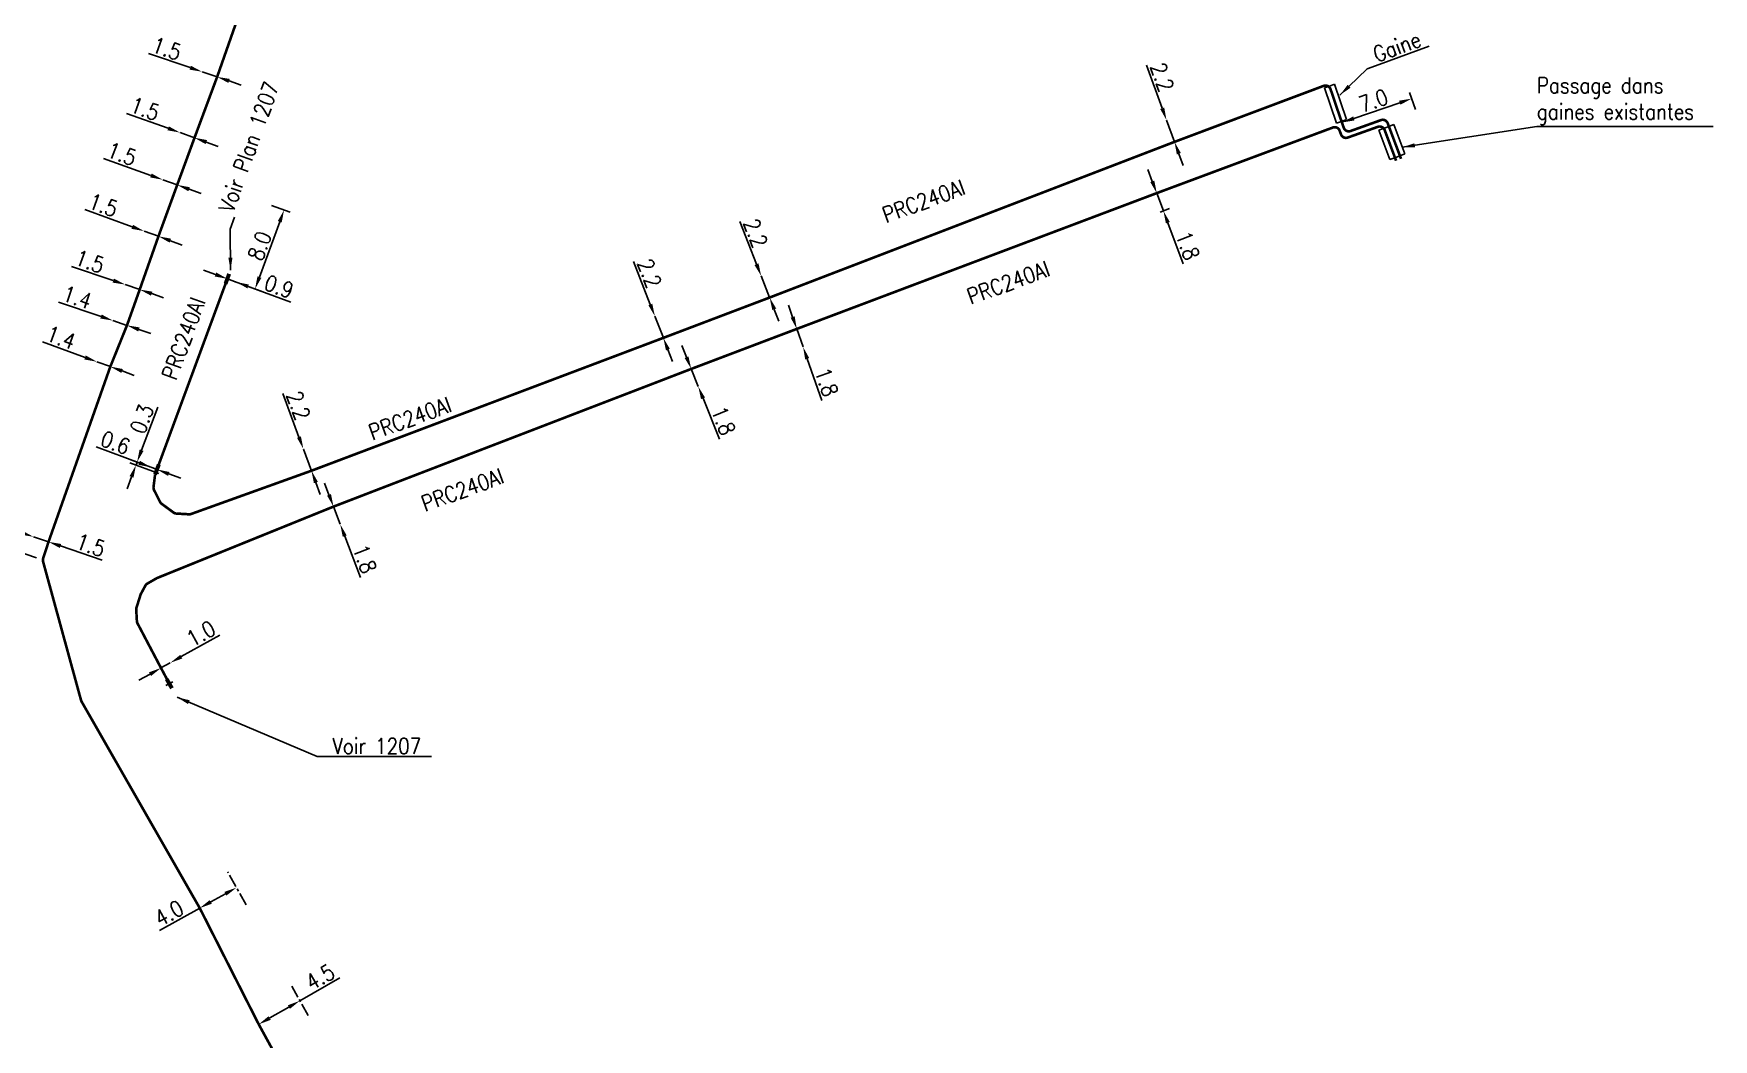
# Model space of a CAD drawing. Header units: millimetres. Extents: x 146000 to 147000, y 142004 to 143004.
# Drawn here: x 146436.4 to 146595.9, y 142789.2 to 142884.8 of the extents above; entities that cross this region are included whole.
import ezdxf
from ezdxf.enums import TextEntityAlignment as Align

# ---------------------------------------------------------------- set-up
doc = ezdxf.new("R2010")
doc.units = ezdxf.units.MM
doc.header["$PDMODE"] = 34
doc.linetypes.add('CENTER', pattern=[2, 1.25, -0.25, 0.25, -0.25])
doc.layers.get('0').update_dxf_attribs({"linetype": 'CONTINUOUS'})
doc.layers.get('Defpoints').update_dxf_attribs({"linetype": 'CONTINUOUS'})
for name, color, linetype in [('M_100', 7, 'M_ST_6'), ('M_130', 3, 'M_ST_15'), ('M_300', 7, 'CONTINUOUS'), ('M_400', 7, 'CONTINUOUS')]:
    doc.layers.add(name, color=color, linetype=linetype)
doc.styles.get("Standard").update_dxf_attribs({"font": 'romans.shx', "width": 0.85})
doc.linetypes.add('M_ST_15', pattern='A,5,-0.3,["XX",Standard,S=1,R=0,X=0,Y=-0.5],-2.5', length=7.8)
doc.linetypes.add('M_ST_6', pattern='A,5,-0.3,["||",Standard,S=1,R=0,X=0.35,Y=-0.5],-1.6', length=6.9)
doc.dimstyles.get("Standard").update_dxf_attribs({"dimtxt": 1.5, "dimasz": 1.2, "dimexe": 0.625, "dimexo": 0.625, "dimgap": 0.25, "dimtad": 1, "dimdec": 1, "dimzin": 0, "dimdsep": 46, "dimtxsty": 'Standard', "dimcen": -0.5, "dimadec": 0, "dimazin": 0, "dimtfac": 1, "dimtdec": 1, "dimtmove": 0, "dimatfit": 3, "dimfxl": 0, "dimtolj": 1, "dimtzin": 0, "dimarcsym": 0})

# ---------------------------------------------------------------- blocks, each defined once
blk = doc.blocks.new('M_300_03')
at = {"color": 0, "linetype": 'Continuous'}
blk.add_solid([(-0.5, 0.19), (-0.5, -0.19), (0.5, 0.19), (0.5, -0.19)], dxfattribs=at)
at = {"color": 0, "linetype": 'Continuous', "width": 0.75, "flags": 3}
for tag, p in [('DEF_LEG', (0, -5)), ('DEF_COUP', (0.05, -6.97)), ('DEF_TYPE', (0, -9))]:
    blk.add_attdef(tag, text='', height=1.2, dxfattribs=at).set_placement(p, align=Align.MIDDLE)
blk = doc.blocks.new('*D46')
at = {"layer": 'Defpoints', "color": 0, "linetype": 'Continuous', "transparency": 16777216}
for p in [(146505.51, 142861.75), (146505.51, 142861.75), (146506.31, 142859.7)]:
    blk.add_point(p, dxfattribs=at)
at = {"layer": 'M_130', "color": 0, "linetype": 'Continuous', "lineweight": -2, "transparency": 16777216}
for p, q in [((146505.07, 142862.86), (146503.47, 142866.93)), ((146506.31, 142859.7), (146505.51, 142861.75)), ((146506.75, 142858.58), (146507.19, 142857.47))]:
    blk.add_line(p, q, dxfattribs=at)
at = {"layer": 'M_130', "color": 0, "linetype": 'Continuous', "transparency": 16777216}
for points in [[(146505.26, 142862.94), (146504.88, 142862.79), (146505.51, 142861.75)], [(146506.94, 142858.66), (146506.57, 142858.51), (146506.31, 142859.7)]]:
    blk.add_solid(points, dxfattribs=at)
at = {"layer": 'M_130', "color": 0, "linetype": 'Continuous', "transparency": 16777216, "insert": (146504.98, 142865.82), "char_height": 1.5, "attachment_point": 5, "rotation": 291.4611}
blk.add_mtext('\\A1;2.2', dxfattribs=at)
blk = doc.blocks.new('*D47')
at = {"layer": 'Defpoints', "color": 0, "linetype": 'Continuous', "transparency": 16777216}
for p in [(146508.89, 142856.72), (146509.49, 142855.01), (146509.49, 142855.01)]:
    blk.add_point(p, dxfattribs=at)
at = {"layer": 'M_130', "color": 0, "linetype": 'Continuous', "lineweight": -2, "transparency": 16777216}
for p, q in [((146508.5, 142857.85), (146508.1, 142858.98)), ((146508.89, 142856.72), (146509.49, 142855.01)), ((146509.88, 142853.88), (146511.26, 142849.93))]:
    blk.add_line(p, q, dxfattribs=at)
at = {"layer": 'M_130', "color": 0, "linetype": 'Continuous', "transparency": 16777216}
for points in [[(146508.69, 142857.92), (146508.31, 142857.78), (146508.89, 142856.72)], [(146510.07, 142853.95), (146509.69, 142853.82), (146509.49, 142855.01)]]:
    blk.add_solid(points, dxfattribs=at)
at = {"layer": 'M_130', "color": 0, "linetype": 'Continuous', "transparency": 16777216, "insert": (146511.72, 142851.67), "char_height": 1.5, "attachment_point": 5, "rotation": 289.2538}
blk.add_mtext('\\A1;1.8', dxfattribs=at)
blk = doc.blocks.new('*D48')
at = {"layer": 'Defpoints', "color": 0, "linetype": 'Continuous', "transparency": 16777216}
for p in [(146543.07, 142869.62), (146542.81, 142867.6), (146543.7, 142867.94)]:
    blk.add_point(p, dxfattribs=at)
at = {"layer": 'M_130', "color": 0, "linetype": 'Continuous', "lineweight": -2, "transparency": 16777216}
for p, q in [((146542.65, 142870.74), (146542.23, 142871.87)), ((146543.07, 142869.62), (146543.7, 142867.94)), ((146543.4, 142867.82), (146544.29, 142868.16)), ((146544.12, 142866.81), (146545.59, 142862.89))]:
    blk.add_line(p, q, dxfattribs=at)
at = {"layer": 'M_130', "color": 0, "linetype": 'Continuous', "transparency": 16777216}
for points in [[(146542.84, 142870.81), (146542.46, 142870.67), (146543.07, 142869.62)], [(146544.31, 142866.88), (146543.94, 142866.74), (146543.7, 142867.94)]]:
    blk.add_solid(points, dxfattribs=at)
at = {"layer": 'M_130', "color": 0, "linetype": 'Continuous', "transparency": 16777216, "insert": (146546.01, 142864.64), "char_height": 1.5, "attachment_point": 5, "rotation": 290.5331}
blk.add_mtext('\\A1;1.8', dxfattribs=at)
blk = doc.blocks.new('*D49')
at = {"layer": 'Defpoints', "color": 0, "linetype": 'Continuous', "transparency": 16777216}
for p in [(146446.92, 142866.01), (146446.92, 142866.01), (146448.28, 142865.52)]:
    blk.add_point(p, dxfattribs=at)
at = {"layer": 'M_100', "color": 0, "linetype": 'Continuous', "lineweight": -2, "transparency": 16777216}
for p, q in [((146445.79, 142866.42), (146441.29, 142868.06)), ((146448.28, 142865.52), (146446.92, 142866.01)), ((146449.41, 142865.1), (146450.54, 142864.69))]:
    blk.add_line(p, q, dxfattribs=at)
at = {"layer": 'M_100', "color": 0, "linetype": 'Continuous', "transparency": 16777216}
for points in [[(146445.86, 142866.61), (146445.72, 142866.23), (146446.92, 142866.01)], [(146449.48, 142865.29), (146449.34, 142864.92), (146448.28, 142865.52)]]:
    blk.add_solid(points, dxfattribs=at)
at = {"layer": 'M_100', "color": 0, "linetype": 'Continuous', "transparency": 16777216, "insert": (146443.04, 142868.49), "char_height": 1.5, "attachment_point": 5, "rotation": 339.9831}
blk.add_mtext('\\A1;1.5', dxfattribs=at)
blk = doc.blocks.new('*D60')
at = {"layer": 'Defpoints', "color": 0, "linetype": 'Continuous', "transparency": 16777216}
for p in [(146544, 142876.55), (146544, 142876.55), (146544.76, 142874.49)]:
    blk.add_point(p, dxfattribs=at)
at = {"layer": 'M_130', "color": 0, "linetype": 'Continuous', "lineweight": -2, "transparency": 16777216}
for p, q in [((146543.59, 142877.68), (146542.09, 142881.79)), ((146544.76, 142874.49), (146544, 142876.55)), ((146545.17, 142873.36), (146545.58, 142872.23))]:
    blk.add_line(p, q, dxfattribs=at)
at = {"layer": 'M_130', "color": 0, "linetype": 'Continuous', "transparency": 16777216}
for points in [[(146543.78, 142877.75), (146543.4, 142877.61), (146544, 142876.55)], [(146545.36, 142873.43), (146544.98, 142873.29), (146544.76, 142874.49)]]:
    blk.add_solid(points, dxfattribs=at)
at = {"layer": 'M_130', "color": 0, "linetype": 'Continuous', "transparency": 16777216, "insert": (146543.58, 142880.64), "char_height": 1.5, "attachment_point": 5, "rotation": 290.0543}
blk.add_mtext('\\A1;2.2', dxfattribs=at)
blk = doc.blocks.new('*D61')
at = {"layer": 'Defpoints', "color": 0, "linetype": 'Continuous', "transparency": 16777216}
for p in [(146567.28, 142878.6), (146567.83, 142876.98), (146560.99, 142875.35)]:
    blk.add_point(p, dxfattribs=at)
at = {"layer": 'M_130', "color": 0, "linetype": 'Continuous', "lineweight": -2, "transparency": 16777216}
for p, q in [((146567.63, 142877.57), (146567.07, 142879.19)), ((146561.79, 142876.72), (146566.14, 142878.21)), ((146560.79, 142875.94), (146560.45, 142876.93))]:
    blk.add_line(p, q, dxfattribs=at)
at = {"layer": 'M_130', "color": 0, "linetype": 'Continuous', "transparency": 16777216}
for points in [[(146566.08, 142878.4), (146566.21, 142878.02), (146567.28, 142878.6)], [(146561.73, 142876.91), (146561.85, 142876.53), (146560.65, 142876.33)]]:
    blk.add_solid(points, dxfattribs=at)
at = {"layer": 'M_130', "color": 0, "linetype": 'Continuous', "transparency": 16777216, "insert": (146563.64, 142878.41), "char_height": 1.5, "attachment_point": 5, "rotation": 18.9069}
blk.add_mtext('\\A1;7.0', dxfattribs=at)
blk = doc.blocks.new('*D64')
at = {"layer": 'Defpoints', "color": 0, "linetype": 'Continuous', "transparency": 16777216}
for p in [(146445.13, 142860.93), (146445.13, 142860.93), (146446.5, 142860.46)]:
    blk.add_point(p, dxfattribs=at)
at = {"layer": 'M_100', "color": 0, "linetype": 'Continuous', "lineweight": -2, "transparency": 16777216}
for p, q in [((146443.99, 142861.31), (146440.03, 142862.66)), ((146446.5, 142860.46), (146445.13, 142860.93)), ((146447.64, 142860.07), (146448.77, 142859.68))]:
    blk.add_line(p, q, dxfattribs=at)
at = {"layer": 'M_100', "color": 0, "linetype": 'Continuous', "transparency": 16777216}
for points in [[(146444.06, 142861.5), (146443.93, 142861.12), (146445.13, 142860.93)], [(146447.7, 142860.26), (146447.57, 142859.88), (146446.5, 142860.46)]]:
    blk.add_solid(points, dxfattribs=at)
at = {"layer": 'M_100', "color": 0, "linetype": 'Continuous', "transparency": 16777216, "insert": (146441.76, 142863.13), "char_height": 1.5, "attachment_point": 5, "rotation": 341.1798}
blk.add_mtext('\\A1;1.5', dxfattribs=at)
blk = doc.blocks.new('*D65')
at = {"layer": 'Defpoints', "color": 0, "linetype": 'Continuous', "transparency": 16777216}
for p in [(146443.96, 142857.51), (146443.96, 142857.51), (146445.29, 142857.06)]:
    blk.add_point(p, dxfattribs=at)
at = {"layer": 'M_100', "color": 0, "linetype": 'Continuous', "lineweight": -2, "transparency": 16777216}
for p, q in [((146442.83, 142857.9), (146438.8, 142859.27)), ((146445.29, 142857.06), (146443.96, 142857.51)), ((146446.42, 142856.67), (146447.56, 142856.29))]:
    blk.add_line(p, q, dxfattribs=at)
at = {"layer": 'M_100', "color": 0, "linetype": 'Continuous', "transparency": 16777216}
for points in [[(146442.89, 142858.09), (146442.76, 142857.71), (146443.96, 142857.51)], [(146446.49, 142856.86), (146446.36, 142856.48), (146445.29, 142857.06)]]:
    blk.add_solid(points, dxfattribs=at)
at = {"layer": 'M_100', "color": 0, "linetype": 'Continuous', "transparency": 16777216, "insert": (146440.57, 142859.72), "char_height": 1.5, "attachment_point": 5, "rotation": 341.1798}
blk.add_mtext('\\A1;1.4', dxfattribs=at)
blk = doc.blocks.new('*D66')
at = {"layer": 'Defpoints', "color": 0, "linetype": 'Continuous', "transparency": 16777216}
for p in [(146442.44, 142853.6), (146442.44, 142853.6), (146443.71, 142853.14)]:
    blk.add_point(p, dxfattribs=at)
at = {"layer": 'M_100', "color": 0, "linetype": 'Continuous', "lineweight": -2, "transparency": 16777216}
for p, q in [((146441.31, 142854.01), (146437.26, 142855.48)), ((146443.71, 142853.14), (146442.44, 142853.6)), ((146444.83, 142852.73), (146445.96, 142852.31))]:
    blk.add_line(p, q, dxfattribs=at)
at = {"layer": 'M_100', "color": 0, "linetype": 'Continuous', "transparency": 16777216}
for points in [[(146441.38, 142854.2), (146441.24, 142853.82), (146442.44, 142853.6)], [(146444.9, 142852.91), (146444.76, 142852.54), (146443.71, 142853.14)]]:
    blk.add_solid(points, dxfattribs=at)
at = {"layer": 'M_100', "color": 0, "linetype": 'Continuous', "transparency": 16777216, "insert": (146439.03, 142855.9), "char_height": 1.5, "attachment_point": 5, "rotation": 340.0111}
blk.add_mtext('\\A1;1.4', dxfattribs=at)
blk = doc.blocks.new('*D67')
at = {"layer": 'Defpoints', "color": 0, "linetype": 'Continuous', "transparency": 16777216}
for p in [(146495.42, 142857.92), (146495.42, 142857.92), (146496.22, 142855.87)]:
    blk.add_point(p, dxfattribs=at)
at = {"layer": 'M_130', "color": 0, "linetype": 'Continuous', "lineweight": -2, "transparency": 16777216}
for p, q in [((146494.98, 142859.04), (146493.4, 142863.11)), ((146496.22, 142855.87), (146495.42, 142857.92)), ((146496.65, 142854.76), (146497.09, 142853.64))]:
    blk.add_line(p, q, dxfattribs=at)
at = {"layer": 'M_130', "color": 0, "linetype": 'Continuous', "transparency": 16777216}
for points in [[(146495.17, 142859.11), (146494.8, 142858.97), (146495.42, 142857.92)], [(146496.84, 142854.83), (146496.47, 142854.68), (146496.22, 142855.87)]]:
    blk.add_solid(points, dxfattribs=at)
at = {"layer": 'M_130', "color": 0, "linetype": 'Continuous', "transparency": 16777216, "insert": (146494.9, 142862), "char_height": 1.5, "attachment_point": 5, "rotation": 291.2877}
blk.add_mtext('\\A1;2.2', dxfattribs=at)
blk = doc.blocks.new('*D68')
at = {"layer": 'Defpoints', "color": 0, "linetype": 'Continuous', "transparency": 16777216}
for p in [(146458.42, 142868.68), (146460.21, 142868.02), (146454.82, 142861.48)]:
    blk.add_point(p, dxfattribs=at)
at = {"layer": 'M_300', "color": 0, "linetype": 'Continuous', "lineweight": -2, "transparency": 16777216}
for p, q in [((146459.01, 142868.46), (146460.79, 142867.81)), ((146457.87, 142861.64), (146459.79, 142866.9)), ((146455.41, 142861.26), (146458.04, 142860.3))]:
    blk.add_line(p, q, dxfattribs=at)
at = {"layer": 'M_300', "color": 0, "linetype": 'Continuous', "transparency": 16777216}
for points in [[(146459.61, 142866.97), (146459.98, 142866.83), (146460.21, 142868.02)], [(146457.68, 142861.71), (146458.05, 142861.57), (146457.45, 142860.51)]]:
    blk.add_solid(points, dxfattribs=at)
at = {"layer": 'M_300', "color": 0, "linetype": 'Continuous', "transparency": 16777216, "insert": (146457.89, 142864.61), "char_height": 1.5, "attachment_point": 5, "rotation": 69.8559}
blk.add_mtext('\\A1;8.0', dxfattribs=at)
blk = doc.blocks.new('*D69')
at = {"layer": 'Defpoints', "color": 0, "linetype": 'Continuous', "transparency": 16777216}
for p in [(146454.82, 142861.48), (146455.67, 142861.17), (146455.67, 142861.17)]:
    blk.add_point(p, dxfattribs=at)
at = {"layer": 'M_300', "color": 0, "linetype": 'Continuous', "lineweight": -2, "transparency": 16777216}
for p, q in [((146453.7, 142861.89), (146452.57, 142862.3)), ((146454.82, 142861.48), (146455.67, 142861.17)), ((146456.8, 142860.75), (146460.84, 142859.27))]:
    blk.add_line(p, q, dxfattribs=at)
at = {"layer": 'M_300', "color": 0, "linetype": 'Continuous', "transparency": 16777216}
for points in [[(146453.77, 142862.08), (146453.63, 142861.7), (146454.82, 142861.48)], [(146456.86, 142860.94), (146456.73, 142860.57), (146455.67, 142861.17)]]:
    blk.add_solid(points, dxfattribs=at)
at = {"layer": 'M_300', "color": 0, "linetype": 'Continuous', "transparency": 16777216, "insert": (146459.73, 142860.74), "char_height": 1.5, "attachment_point": 5, "rotation": 339.8559}
blk.add_mtext('\\A1;0.9', dxfattribs=at)
blk = doc.blocks.new('*D74')
at = {"layer": 'Defpoints', "color": 0, "linetype": 'Continuous', "transparency": 16777216}
for p in [(146452.43, 142881.15), (146452.43, 142881.15), (146453.85, 142880.66)]:
    blk.add_point(p, dxfattribs=at)
at = {"layer": 'M_100', "color": 0, "linetype": 'Continuous', "lineweight": -2, "transparency": 16777216}
for p, q in [((146451.3, 142881.54), (146447.33, 142882.89)), ((146453.85, 142880.66), (146452.43, 142881.15)), ((146454.99, 142880.28), (146456.12, 142879.89))]:
    blk.add_line(p, q, dxfattribs=at)
at = {"layer": 'M_100', "color": 0, "linetype": 'Continuous', "transparency": 16777216}
for points in [[(146451.36, 142881.72), (146451.23, 142881.35), (146452.43, 142881.15)], [(146455.05, 142880.47), (146454.92, 142880.09), (146453.85, 142880.66)]]:
    blk.add_solid(points, dxfattribs=at)
at = {"layer": 'M_100', "color": 0, "linetype": 'Continuous', "transparency": 16777216, "insert": (146449.07, 142883.35), "char_height": 1.5, "attachment_point": 5, "rotation": 341.1798}
blk.add_mtext('\\A1;1.5', dxfattribs=at)
blk = doc.blocks.new('*D75')
at = {"layer": 'Defpoints', "color": 0, "linetype": 'Continuous', "transparency": 16777216}
for p in [(146450.33, 142875.37), (146450.33, 142875.37), (146451.69, 142874.88)]:
    blk.add_point(p, dxfattribs=at)
at = {"layer": 'M_100', "color": 0, "linetype": 'Continuous', "lineweight": -2, "transparency": 16777216}
for p, q in [((146449.2, 142875.78), (146445.26, 142877.2)), ((146451.69, 142874.88), (146450.33, 142875.37)), ((146452.82, 142874.47), (146453.95, 142874.06))]:
    blk.add_line(p, q, dxfattribs=at)
at = {"layer": 'M_100', "color": 0, "linetype": 'Continuous', "transparency": 16777216}
for points in [[(146449.27, 142875.96), (146449.13, 142875.59), (146450.33, 142875.37)], [(146452.89, 142874.66), (146452.75, 142874.28), (146451.69, 142874.88)]]:
    blk.add_solid(points, dxfattribs=at)
at = {"layer": 'M_100', "color": 0, "linetype": 'Continuous', "transparency": 16777216, "insert": (146447, 142877.63), "char_height": 1.5, "attachment_point": 5, "rotation": 340.141}
blk.add_mtext('\\A1;1.5', dxfattribs=at)
blk = doc.blocks.new('*D76')
at = {"layer": 'Defpoints', "color": 0, "linetype": 'Continuous', "transparency": 16777216}
for p in [(146448.7, 142870.89), (146448.7, 142870.89), (146450.06, 142870.4)]:
    blk.add_point(p, dxfattribs=at)
at = {"layer": 'M_100', "color": 0, "linetype": 'Continuous', "lineweight": -2, "transparency": 16777216}
for p, q in [((146447.57, 142871.29), (146443.06, 142872.92)), ((146450.06, 142870.4), (146448.7, 142870.89)), ((146451.19, 142869.99), (146452.32, 142869.58))]:
    blk.add_line(p, q, dxfattribs=at)
at = {"layer": 'M_100', "color": 0, "linetype": 'Continuous', "transparency": 16777216}
for points in [[(146447.64, 142871.48), (146447.5, 142871.11), (146448.7, 142870.89)], [(146451.26, 142870.18), (146451.12, 142869.8), (146450.06, 142870.4)]]:
    blk.add_solid(points, dxfattribs=at)
at = {"layer": 'M_100', "color": 0, "linetype": 'Continuous', "transparency": 16777216, "insert": (146444.81, 142873.35), "char_height": 1.5, "attachment_point": 5, "rotation": 340.1694}
blk.add_mtext('\\A1;1.5', dxfattribs=at)
blk = doc.blocks.new('M_300_04')
at = {"color": 0, "linetype": 'Continuous'}
blk.add_line((0, 0.38), (0, -0.38), dxfattribs=at)
blk.add_solid([(-0.5, 0.19), (-0.5, -0.19), (0.5, 0.19), (0.5, -0.19)], dxfattribs=at)
at = {"color": 0, "linetype": 'Continuous', "width": 0.75, "flags": 3}
for tag, p in [('DEF_LEG', (0, -5)), ('DEF_COUP', (0.02, -7)), ('DEF_TYPE', (0, -9))]:
    blk.add_attdef(tag, text='', height=1.2, dxfattribs=at).set_placement(p, align=Align.MIDDLE)
blk = doc.blocks.new('*D112')
at = {"layer": 'Defpoints', "color": 0, "linetype": 'Continuous', "transparency": 16777216}
for p in [(146498.87, 142852.92), (146499.54, 142851.24), (146499.54, 142851.24)]:
    blk.add_point(p, dxfattribs=at)
at = {"layer": 'M_130', "color": 0, "linetype": 'Continuous', "lineweight": -2, "transparency": 16777216}
for p, q in [((146498.42, 142854.03), (146497.98, 142855.14)), ((146498.87, 142852.92), (146499.54, 142851.24)), ((146499.99, 142850.13), (146501.55, 142846.24))]:
    blk.add_line(p, q, dxfattribs=at)
at = {"layer": 'M_130', "color": 0, "linetype": 'Continuous', "transparency": 16777216}
for points in [[(146498.61, 142854.1), (146498.24, 142853.96), (146498.87, 142852.92)], [(146500.18, 142850.2), (146499.8, 142850.05), (146499.54, 142851.24)]]:
    blk.add_solid(points, dxfattribs=at)
at = {"layer": 'M_130', "color": 0, "linetype": 'Continuous', "transparency": 16777216, "insert": (146501.92, 142848), "char_height": 1.5, "attachment_point": 5, "rotation": 291.8744}
blk.add_mtext('\\A1;1.8', dxfattribs=at)
blk = doc.blocks.new('*D114')
at = {"layer": 'Defpoints', "color": 0, "linetype": 'Continuous', "transparency": 16777216}
for p in [(146436.42, 142836.97), (146436.42, 142836.97), (146437.84, 142836.49)]:
    blk.add_point(p, dxfattribs=at)
at = {"layer": 'M_100', "color": 0, "linetype": 'Continuous', "lineweight": -2, "transparency": 16777216}
for p, q in [((146435.29, 142837.36), (146434.15, 142837.74)), ((146436.42, 142836.97), (146437.84, 142836.49)), ((146438.98, 142836.1), (146442.94, 142834.75))]:
    blk.add_line(p, q, dxfattribs=at)
at = {"layer": 'M_100', "color": 0, "linetype": 'Continuous', "transparency": 16777216}
for points in [[(146435.35, 142837.55), (146435.22, 142837.17), (146436.42, 142836.97)], [(146439.04, 142836.29), (146438.91, 142835.91), (146437.84, 142836.49)]]:
    blk.add_solid(points, dxfattribs=at)
at = {"layer": 'M_100', "color": 0, "linetype": 'Continuous', "transparency": 16777216, "insert": (146441.85, 142836.18), "char_height": 1.5, "attachment_point": 5, "rotation": 341.1798}
blk.add_mtext('\\A1;1.5', dxfattribs=at)
blk = doc.blocks.new('*D126')
at = {"layer": 'Defpoints', "color": 0, "linetype": 'Continuous', "transparency": 16777216}
for p in [(146448.52, 142824.51), (146449.4, 142825), (146449.4, 142825)]:
    blk.add_point(p, dxfattribs=at)
at = {"layer": 'M_130', "color": 0, "linetype": 'Continuous', "lineweight": -2, "transparency": 16777216}
for p, q in [((146450.44, 142825.59), (146454.1, 142827.63)), ((146448.52, 142824.51), (146449.4, 142825)), ((146447.48, 142823.92), (146446.43, 142823.34))]:
    blk.add_line(p, q, dxfattribs=at)
at = {"layer": 'M_130', "color": 0, "linetype": 'Continuous', "transparency": 16777216}
for points in [[(146447.38, 142824.1), (146447.57, 142823.75), (146448.52, 142824.51)], [(146450.35, 142825.76), (146450.54, 142825.41), (146449.4, 142825)]]:
    blk.add_solid(points, dxfattribs=at)
at = {"layer": 'M_130', "color": 0, "linetype": 'Continuous', "transparency": 16777216, "insert": (146452.31, 142827.78), "char_height": 1.5, "attachment_point": 5, "rotation": 29.2583}
blk.add_mtext('\\A1;1.0', dxfattribs=at)
blk = doc.blocks.new('*D127')
at = {"layer": 'Defpoints', "color": 0, "linetype": 'Continuous', "transparency": 16777216}
for p in [(146464.9, 142839.84), (146465.54, 142838.16), (146465.54, 142838.16)]:
    blk.add_point(p, dxfattribs=at)
at = {"layer": 'M_130', "color": 0, "linetype": 'Continuous', "lineweight": -2, "transparency": 16777216}
for p, q in [((146464.47, 142840.96), (146464.05, 142842.08)), ((146464.9, 142839.84), (146465.54, 142838.16)), ((146465.97, 142837.04), (146467.46, 142833.12))]:
    blk.add_line(p, q, dxfattribs=at)
at = {"layer": 'M_130', "color": 0, "linetype": 'Continuous', "transparency": 16777216}
for points in [[(146464.66, 142841.03), (146464.29, 142840.89), (146464.9, 142839.84)], [(146466.15, 142837.11), (146465.78, 142836.97), (146465.54, 142838.16)]]:
    blk.add_solid(points, dxfattribs=at)
at = {"layer": 'M_130', "color": 0, "linetype": 'Continuous', "transparency": 16777216, "insert": (146467.86, 142834.88), "char_height": 1.5, "attachment_point": 5, "rotation": 290.8511}
blk.add_mtext('\\A1;1.8', dxfattribs=at)
blk = doc.blocks.new('*D128')
at = {"layer": 'Defpoints', "color": 0, "linetype": 'Continuous', "transparency": 16777216}
for p in [(146462.04, 142845.31), (146462.04, 142845.31), (146462.81, 142843.25)]:
    blk.add_point(p, dxfattribs=at)
at = {"layer": 'M_130', "color": 0, "linetype": 'Continuous', "lineweight": -2, "transparency": 16777216}
for p, q in [((146461.62, 142846.44), (146460.08, 142850.58)), ((146462.81, 142843.25), (146462.04, 142845.31)), ((146463.23, 142842.12), (146463.65, 142841))]:
    blk.add_line(p, q, dxfattribs=at)
at = {"layer": 'M_130', "color": 0, "linetype": 'Continuous', "transparency": 16777216}
for points in [[(146461.81, 142846.51), (146461.44, 142846.37), (146462.04, 142845.31)], [(146463.42, 142842.19), (146463.04, 142842.06), (146462.81, 142843.25)]]:
    blk.add_solid(points, dxfattribs=at)
at = {"layer": 'M_130', "color": 0, "linetype": 'Continuous', "transparency": 16777216, "insert": (146461.57, 142849.44), "char_height": 1.5, "attachment_point": 5, "rotation": 290.4442}
blk.add_mtext('\\A1;2.2', dxfattribs=at)
blk = doc.blocks.new('*D130')
at = {"layer": 'Defpoints', "color": 0, "linetype": 'Continuous', "transparency": 16777216}
for p in [(146461.71, 142792.9), (146461.71, 142792.9), (146457.8, 142790.66)]:
    blk.add_point(p, dxfattribs=at)
at = {"layer": 'M_100', "color": 0, "linetype": 'Continuous', "lineweight": -2, "transparency": 16777216}
for p, q in [((146461.71, 142792.9), (146465.5, 142795.06)), ((146458.84, 142791.26), (146460.66, 142792.3))]:
    blk.add_line(p, q, dxfattribs=at)
at = {"layer": 'M_100', "color": 0, "linetype": 'Continuous', "transparency": 16777216}
for points in [[(146460.57, 142792.47), (146460.76, 142792.13), (146461.71, 142792.9)], [(146458.74, 142791.43), (146458.94, 142791.08), (146457.8, 142790.66)]]:
    blk.add_solid(points, dxfattribs=at)
at = {"layer": 'M_100', "color": 0, "linetype": 'Continuous', "transparency": 16777216, "insert": (146463.63, 142795.15), "char_height": 1.5, "attachment_point": 5, "rotation": 29.7478}
blk.add_mtext('\\A1;4.5', dxfattribs=at)
blk = doc.blocks.new('*D131')
at = {"layer": 'Defpoints', "color": 0, "linetype": 'Continuous', "transparency": 16777216}
for p in [(146455.69, 142803.65), (146455.69, 142803.65), (146452.2, 142801.7)]:
    blk.add_point(p, dxfattribs=at)
at = {"layer": 'M_100', "color": 0, "linetype": 'Continuous', "lineweight": -2, "transparency": 16777216}
for p, q in [((146454.64, 142803.06), (146453.25, 142802.29)), ((146452.2, 142801.7), (146448.38, 142799.57))]:
    blk.add_line(p, q, dxfattribs=at)
at = {"layer": 'M_100', "color": 0, "linetype": 'Continuous', "transparency": 16777216}
for points in [[(146454.55, 142803.24), (146454.74, 142802.89), (146455.69, 142803.65)], [(146453.15, 142802.46), (146453.34, 142802.11), (146452.2, 142801.7)]]:
    blk.add_solid(points, dxfattribs=at)
at = {"layer": 'M_100', "color": 0, "linetype": 'Continuous', "transparency": 16777216, "insert": (146449.28, 142801.22), "char_height": 1.5, "attachment_point": 5, "rotation": 29.1375}
blk.add_mtext('\\A1;4.0', dxfattribs=at)
blk = doc.blocks.new('*D132')
at = {"layer": 'Defpoints', "color": 0, "linetype": 'Continuous', "transparency": 16777216}
for p in [(146433.04, 142836.23), (146436.05, 142835.95), (146437.28, 142834.78)]:
    blk.add_point(p, dxfattribs=at)
at = {"layer": 'M_100', "color": 0, "linetype": 'Continuous', "lineweight": -2, "transparency": 16777216}
for p, q in [((146433.66, 142838.03), (146435.07, 142842.17)), ((146435.46, 142836.15), (146432.68, 142837.1)), ((146436.69, 142834.98), (146432.45, 142836.43)), ((146433.04, 142836.23), (146433.27, 142836.9)), ((146432.65, 142835.09), (146432.26, 142833.96))]:
    blk.add_line(p, q, dxfattribs=at)
at = {"layer": 'M_100', "color": 0, "linetype": 'Continuous', "transparency": 16777216}
for points in [[(146433.47, 142838.1), (146433.85, 142837.97), (146433.27, 142836.9)], [(146432.46, 142835.16), (146432.84, 142835.03), (146433.04, 142836.23)]]:
    blk.add_solid(points, dxfattribs=at)
at = {"layer": 'M_100', "color": 0, "linetype": 'Continuous', "transparency": 16777216, "insert": (146433.61, 142840.99), "char_height": 1.5, "attachment_point": 5, "rotation": 71.1103}
blk.add_mtext('\\A1;0.7', dxfattribs=at)
blk = doc.blocks.new('*D136')
at = {"layer": 'Defpoints', "color": 0, "linetype": 'Continuous', "transparency": 16777216}
for p in [(146446.15, 142843.79), (146448.14, 142843.37), (146448.91, 142842.76)]:
    blk.add_point(p, dxfattribs=at)
at = {"layer": 'M_300', "color": 0, "linetype": 'Continuous', "lineweight": -2, "transparency": 16777216}
for p, q in [((146446.67, 142845.2), (146448.21, 142849.29)), ((146448.32, 142842.98), (146445.56, 142844.01)), ((146447.55, 142843.59), (146445.67, 142844.29)), ((146446.15, 142843.79), (146446.25, 142844.07)), ((146445.73, 142842.67), (146445.31, 142841.54))]:
    blk.add_line(p, q, dxfattribs=at)
at = {"layer": 'M_300', "color": 0, "linetype": 'Continuous', "transparency": 16777216}
for points in [[(146446.49, 142845.27), (146446.86, 142845.13), (146446.25, 142844.07)], [(146445.54, 142842.74), (146445.91, 142842.6), (146446.15, 142843.79)]]:
    blk.add_solid(points, dxfattribs=at)
at = {"layer": 'M_300', "color": 0, "linetype": 'Continuous', "transparency": 16777216, "insert": (146446.71, 142848.16), "char_height": 1.5, "attachment_point": 5, "rotation": 69.4872}
blk.add_mtext('\\A1;0.3', dxfattribs=at)
blk = doc.blocks.new('*D137')
at = {"layer": 'Defpoints', "color": 0, "linetype": 'Continuous', "transparency": 16777216}
for p in [(146447.58, 142843.58), (146448.14, 142843.37), (146448.14, 142843.37)]:
    blk.add_point(p, dxfattribs=at)
at = {"layer": 'M_300', "color": 0, "linetype": 'Continuous', "lineweight": -2, "transparency": 16777216}
for p, q in [((146446.45, 142844), (146442.36, 142845.53)), ((146448.14, 142843.37), (146447.58, 142843.58)), ((146449.26, 142842.95), (146450.39, 142842.53))]:
    blk.add_line(p, q, dxfattribs=at)
at = {"layer": 'M_300', "color": 0, "linetype": 'Continuous', "transparency": 16777216}
for points in [[(146446.52, 142844.19), (146446.38, 142843.81), (146447.58, 142843.58)], [(146449.33, 142843.13), (146449.19, 142842.76), (146448.14, 142843.37)]]:
    blk.add_solid(points, dxfattribs=at)
at = {"layer": 'M_300', "color": 0, "linetype": 'Continuous', "transparency": 16777216, "insert": (146444.19, 142845.91), "char_height": 1.5, "attachment_point": 5, "rotation": 339.4872}
blk.add_mtext('\\A1;0.6', dxfattribs=at)

msp = doc.modelspace()

# ---------------------------------------------------------------- linework, layer by layer
at = {"layer": 'M_100', "const_width": 0.25, "flags": 128}
msp.add_lwpolyline([(146519.62, 142698.8), (146519.62, 142698.8, -0.274741), (146519.64, 142698.27), (146513.01, 142694.55, -0.41431), (146512.33, 142694.74), (146506.38, 142705.32), (146503.54, 142710.18), (146500.74, 142715.17), (146497.86, 142720.4), (146495.02, 142725.49), (146492.25, 142730.32), (146489.34, 142735.55), (146487.73, 142738.91), (146487.73, 142738.91), (146471.86, 142766.06), (146462.66, 142781.77), (146457.8, 142790.66), (146452.2, 142801.7), (146440.98, 142821.32, -0.063284), (146440.93, 142821.44), (146437.32, 142834.63, -0.147239), (146437.33, 142834.92), (146437.84, 142836.49), (146443.71, 142853.14), (146445.29, 142857.06), (146446.5, 142860.46), (146448.28, 142865.52), (146450.06, 142870.4), (146451.7, 142874.87), (146453.85, 142880.66), (146455.6, 142885.65), (146457.39, 142890.53), (146459.41, 142895.92), (146463.04, 142906.93), (146468.95, 142922.84), (146472.42, 142932.09), (146472.66, 142932.74, 0.110431), (146472.69, 142932.96), (146471.54, 142947.72, 0.082879), (146471.5, 142947.88), (146467.52, 142957.08), (146462.9, 142965.82), (146462.9, 142965.82), (146460.94, 142969.31), (146460.94, 142969.31), (146458.65, 142973.26), (146455.48, 142979.51), (146452.43, 142985.05), (146448.57, 142991.68, -0.18434), (146448.51, 142992.03), (146450.14, 142999.99)], format="xyb", dxfattribs=at)
at = {"layer": 'M_100', "color": 7, "linetype": 'CENTER', "flags": 128}
for points in [[(146456.61, 142802), (146454.86, 142805.14), (146454.86, 142805.14)], [(146462.49, 142791.49), (146462.49, 142791.49), (146460.94, 142794.27), (146460.94, 142794.27)]]:
    msp.add_lwpolyline(points, dxfattribs=at)
at = {"layer": 'M_130', "const_width": 0.25}
msp.add_lwpolyline([(146447.96, 142842.9), (146447.81, 142841.69, 0.139515), (146447.86, 142841.42), (146448.43, 142840.29, 0.118843), (146448.58, 142840.11), (146449.72, 142839.27, 0.145611), (146449.99, 142839.18), (146451.18, 142839.11, 0.10052), (146451.38, 142839.14), (146462.81, 142843.25), (146496.22, 142855.87), (146506.31, 142859.7), (146544.76, 142874.49), (146558.92, 142879.81, -0.423012), (146559.57, 142879.51), (146560.26, 142877.47), (146560.83, 142875.83, 0.41807), (146561.47, 142875.52), (146564.37, 142876.56, -0.410163), (146565, 142876.26), (146566.27, 142872.88)], format="xyb", dxfattribs=at)
at = {"layer": 'M_130'}
msp.add_lwpolyline([(146449.08, 142823.46, 0.25, 0.25, 0), (146448.52, 142824.51, 0.25, 0.25, 0), (146446.28, 142828.77, 0.25, 0.25, -0.10711), (146446.23, 142828.98, 0.25, 0.25, 0), (146446.17, 142830.05, 0.25, 0.25, -0.09068), (146446.19, 142830.23, 0.25, 0.25, 0), (146446.58, 142831.47, 0.25, 0.25, -0.048027), (146446.62, 142831.56, 0.25, 0.25, 0), (146447.04, 142832.34, 0.25, 0.25, -0.138653), (146447.23, 142832.53, 0.25, 0.25, 0), (146448.1, 142833.03, 0.25, 0.25, -0.034625), (146448.16, 142833.06, 0.25, 0.25, 0), (146464.9, 142839.84, 0.25, 0.25, 0), (146498.87, 142852.92, 0.25, 0.25, 0), (146508.89, 142856.72, 0.25, 0.25, 0), (146543.07, 142869.62, 0.25, 0.25, 0), (146559.79, 142875.85, 0.25, 0.25, -0.415473), (146560.44, 142875.56, 0.25, 0.25, 0), (146560.57, 142875.19, 0.25, 0.25, 0.411586), (146561.21, 142874.9, 0.25, 0.25, 0), (146564.07, 142875.92, 0.25, 0.25, -0.410276), (146564.71, 142875.62, 0.25, 0.25, 0), (146565.8, 142872.7, 0, 0, 0)], format="xyseb", dxfattribs=at)
at = {"layer": 'M_130', "const_width": 0.25, "flags": 128}
msp.add_lwpolyline([(146454.65, 142861.01), (146448.31, 142843.84)], dxfattribs=at)
at = {"layer": 'M_400', "color": 7, "linetype": 'CONTINUOUS'}
for p, q in [((146559, 142879.63), (146559.47, 142879.79)), ((146560.14, 142876.28), (146559, 142879.63)), ((146559.94, 142879.96), (146559.47, 142879.79)), ((146561.09, 142876.6), (146559.94, 142879.96)), ((146560.14, 142876.28), (146560.62, 142876.44)), ((146561.09, 142876.6), (146560.62, 142876.44))]:
    msp.add_line(p, q, dxfattribs=at)
at = {"layer": 'M_400', "color": 7}
for p, q in [((146564.17, 142875.6), (146564.87, 142875.86)), ((146564.17, 142875.6), (146565.22, 142872.81)), ((146565.57, 142876.13), (146564.87, 142875.86)), ((146565.57, 142876.13), (146566.63, 142873.34)), ((146565.22, 142872.81), (146565.93, 142873.08)), ((146566.63, 142873.34), (146565.93, 142873.08))]:
    msp.add_line(p, q, dxfattribs=at)

# ---------------------------------------------------------------- block references
at = {"layer": 'M_300'}
for name, p, rotation in [('M_300_03', (146454.82, 142861.48), 69.8554108231247), ('M_300_03', (146448.14, 142843.37), 69.73198337187975), ('M_300_04', (146449.31, 142823.02), 299.6191678983569)]:
    msp.add_blockref(name, p, dxfattribs=dict(at, rotation=rotation))

# ---------------------------------------------------------------- texts
at = {"layer": 'M_130', "linetype": 'Continuous', "width": 0.85}
for rotation, p in [(20.0295, (146520.94, 142868.87)), (20.0295, (146528.98, 142861.12)), (69.6531, (146450.66, 142855.81)), (20.0295, (146472.16, 142848.22)), (20.0295, (146477.15, 142841.44))]:
    msp.add_text('PRC240Al', height=1.5, rotation=rotation, dxfattribs=at).set_placement(p, align=Align.MIDDLE)
at = {"layer": 'M_300', "linetype": 'Continuous', "insert": (146455.36, 142867.66), "char_height": 1.5, "attachment_point": 7, "rotation": 70.0958}
msp.add_mtext('Voir Plan 1207', dxfattribs=at)
at = {"layer": 'M_300', "linetype": 'Continuous', "insert": (146464.81, 142816.34), "char_height": 1.5, "attachment_point": 7}
msp.add_mtext('Voir 1207', dxfattribs=at)
at = {"layer": 'M_400', "linetype": 'Continuous', "insert": (146563.45, 142883.43), "char_height": 1.5, "attachment_point": 1, "rotation": 20}
msp.add_mtext('\\A1;Gaine', dxfattribs=at)
at = {"layer": 'M_400', "linetype": 'Continuous', "insert": (146579.17, 142880.61), "char_height": 1.5, "attachment_point": 1}
msp.add_mtext('\\A1;Passage dans\\Pgaines existantes', dxfattribs=at)

# ---------------------------------------------------------------- dimensions: what is measured, and where the dimension line sits
at = {"layer": 'M_100', "linetype": 'Continuous'}
for base, p1, p2, angle, picture, middle, dimtype in [((146452.43, 142881.15), (146453.85, 142880.66), (146452.43, 142881.15), 161.1798, '*D74', (146448.75, 142882.4), 161), ((146450.33, 142875.37), (146451.69, 142874.88), (146450.33, 142875.37), 160.141, '*D75', (146446.66, 142876.69), 161), ((146448.6982, 142870.8873), (146450.0622, 142870.3954), (146448.6982, 142870.8873), 160.1694, '*D76', (146444.4677, 142872.413), 161), ((146446.9176, 142866.0119), (146448.28, 142865.5155), (146446.9176, 142866.0119), 159.9831, '*D49', (146442.695, 142867.5502), 161), ((146445.13, 142860.93), (146446.5, 142860.46), (146445.13, 142860.93), 161.1798, '*D64', (146441.44, 142862.18), 161), ((146443.96, 142857.51), (146445.29, 142857.06), (146443.96, 142857.51), 161.1798, '*D65', (146440.25, 142858.78), 161), ((146442.44, 142853.6), (146443.71, 142853.14), (146442.44, 142853.6), 160.0111, '*D66', (146438.69, 142854.96), 161), ((146433.04, 142836.23), (146436.05, 142835.95), (146437.28, 142834.78), 71.1103, '*D132', (146434.56, 142840.67), 160), ((146436.42, 142836.97), (146437.84, 142836.49), (146436.42, 142836.97), 161.1798, '*D114', (146441.53, 142835.23), 161), ((146455.69, 142803.65), (146452.2, 142801.7), (146455.69, 142803.65), 209.1375, '*D131', (146449.77, 142800.34), 160), ((146461.71, 142792.9), (146457.8, 142790.66), (146461.71, 142792.9), 209.7478, '*D130', (146464.13, 142794.28), 160)]:
    dim = msp.add_linear_dim(base=base, p1=p1, p2=p2, angle=angle, dimstyle='Standard', dxfattribs=at)
    dim.commit()
    dim.dimension.update_dxf_attribs({"geometry": picture, "text_midpoint": middle, "dimtype": dimtype})
at = {"layer": 'M_130', "linetype": 'Continuous'}
for base, p1, p2, angle, picture, middle in [((146544, 142876.55), (146544.76, 142874.49), (146544, 142876.55), 290.0543, '*D60', (146542.64, 142880.3)), ((146567.28, 142878.6), (146560.99, 142875.35), (146567.83, 142876.98), 198.9069, '*D61', (146563.97, 142877.47)), ((146543.7, 142867.94), (146543.07, 142869.62), (146542.81, 142867.6), 110.5331, '*D48', (146545.07, 142864.29)), ((146505.51, 142861.75), (146506.31, 142859.7), (146505.51, 142861.75), 291.4611, '*D46', (146504.05, 142865.46)), ((146495.42, 142857.92), (146496.22, 142855.87), (146495.42, 142857.92), 291.2877, '*D67', (146493.97, 142861.64)), ((146509.49, 142855.01), (146508.89, 142856.72), (146509.49, 142855.01), 109.2538, '*D47', (146510.77, 142851.34)), ((146499.54, 142851.24), (146498.87, 142852.92), (146499.54, 142851.24), 111.8744, '*D112', (146500.99, 142847.63)), ((146462.04, 142845.31), (146462.81, 142843.25), (146462.04, 142845.31), 290.4442, '*D128', (146460.63, 142849.09)), ((146465.54, 142838.16), (146464.9, 142839.84), (146465.54, 142838.16), 110.8511, '*D127', (146466.93, 142834.52)), ((146449.4, 142825), (146448.52, 142824.51), (146449.4, 142825), 209.2583, '*D126', (146452.79, 142826.9))]:
    dim = msp.add_linear_dim(base=base, p1=p1, p2=p2, angle=angle, dimstyle='Standard', dxfattribs=at)
    dim.commit()
    dim.dimension.update_dxf_attribs({"geometry": picture, "text_midpoint": middle, "dimtype": 160})
at = {"layer": 'M_300', "linetype": 'Continuous'}
for base, p1, p2, angle, picture, middle in [((146460.21, 142868.02), (146454.82, 142861.48), (146458.42, 142868.68), 249.8559, '*D68', (146458.83, 142864.27)), ((146455.67, 142861.17), (146454.82, 142861.48), (146455.67, 142861.17), 159.8559, '*D69', (146459.38, 142859.8)), ((146446.15, 142843.79), (146448.14, 142843.37), (146448.91, 142842.76), 69.4872, '*D136', (146447.65, 142847.81)), ((146448.14, 142843.37), (146447.58, 142843.58), (146448.14, 142843.37), 159.4872, '*D137', (146443.84, 142844.97))]:
    dim = msp.add_linear_dim(base=base, p1=p1, p2=p2, angle=angle, dimstyle='Standard', dxfattribs=at)
    dim.commit()
    dim.dimension.update_dxf_attribs({"geometry": picture, "text_midpoint": middle, "dimtype": 160})

# ---------------------------------------------------------------- leaders
msp.add_leader([(146455.12, 142862.3), (146455.1, 142866.21), (146455.51, 142867.34)], dimstyle='Standard', dxfattribs=at)
at = {"layer": 'M_300', "linetype": 'Continuous', "annotation_type": 0, "has_hookline": 1, "hookline_direction": 0, "text_width": 9.41}
msp.add_leader([(146450.06, 142821.73), (146463.36, 142816.09), (146464.56, 142816.09)], dimstyle='Standard', dxfattribs=at)
at = {"layer": 'M_400', "linetype": 'Continuous', "annotation_type": 0, "has_hookline": 1, "hookline_direction": 0, "text_width": 4.8, "horizontal_direction": (0.939693, 0.34202, 0)}
msp.add_leader([(146560.47, 142878.94), (146563.06, 142881.43), (146564.19, 142881.84)], dimstyle='Standard', override={"dimgap": 0.25, "dimtad": 1}, dxfattribs=at)
at = {"layer": 'M_400', "linetype": 'Continuous', "annotation_type": 0, "has_hookline": 1, "hookline_direction": 0, "text_width": 16.51}
msp.add_leader([(146566.38, 142873.98), (146579.16, 142875.95)], dimstyle='Standard', override={"dimgap": 0.25, "dimtad": 1}, dxfattribs=at)

doc.saveas('drawing.dxf')
